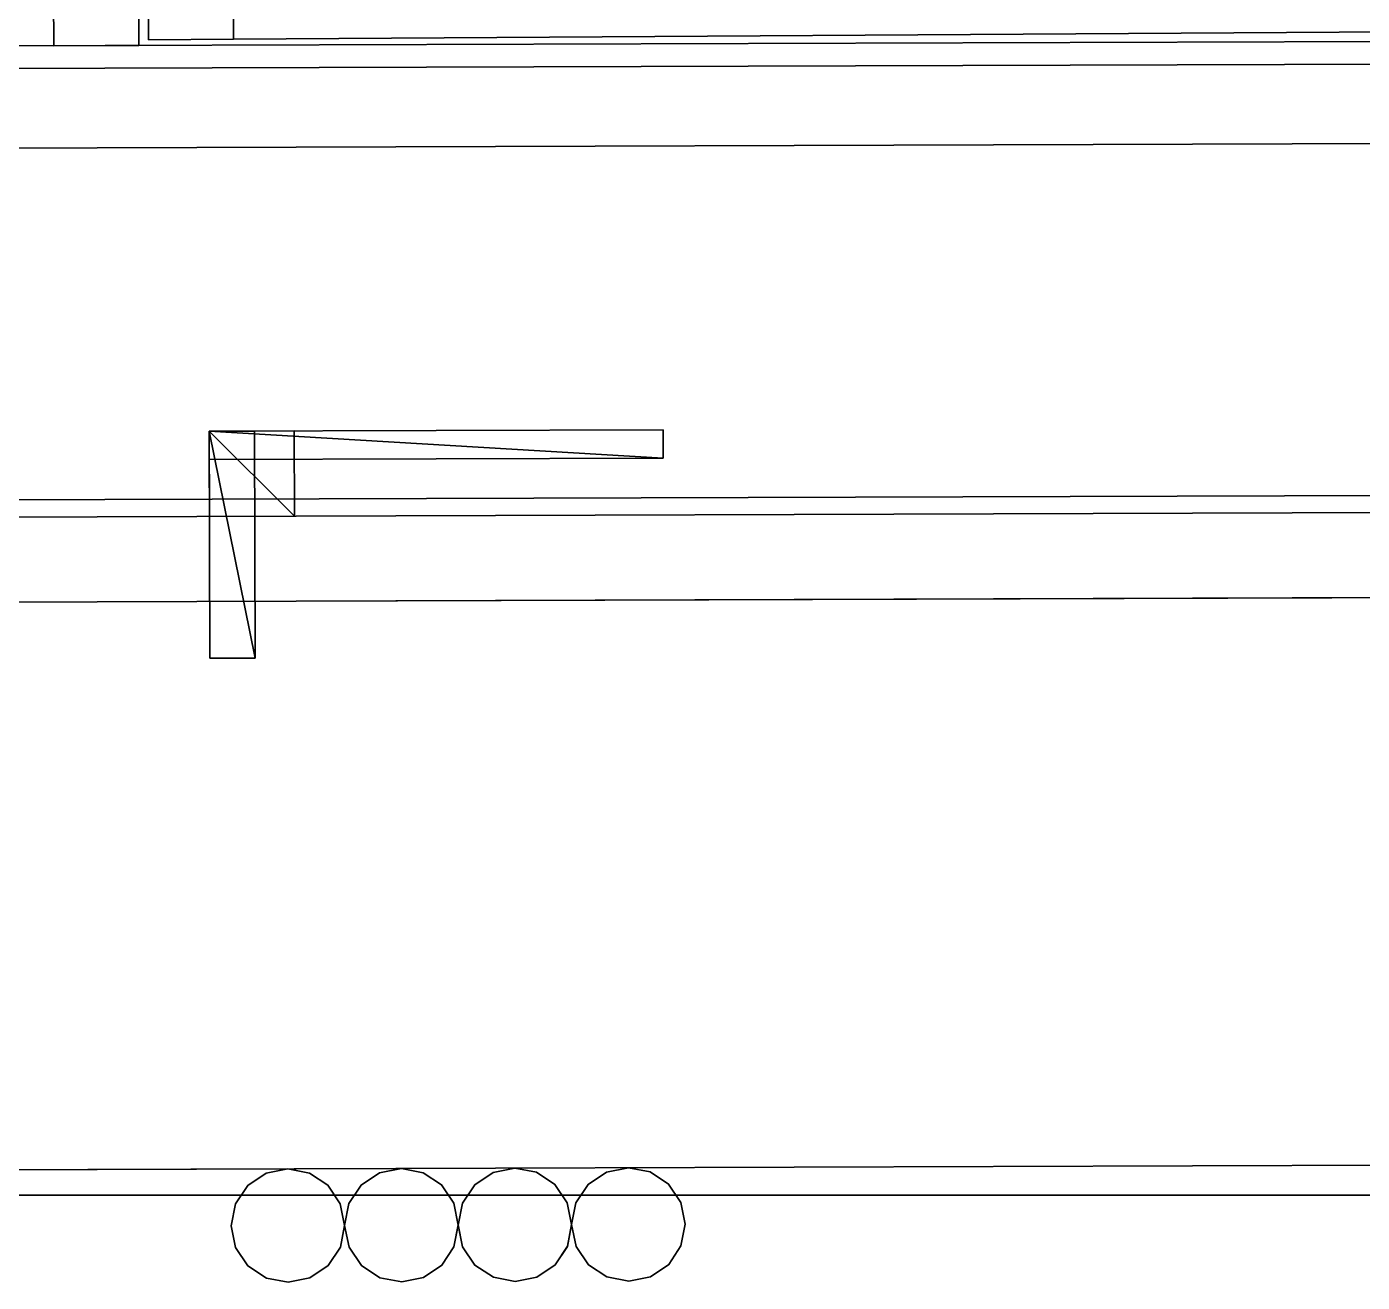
# Model space of a CAD drawing. Extents: x -100 to 2892, y -123 to 2616.
# Drawn here: x 1288.6 to 1524, y -115.7 to 105.5 of the extents above; entities that cross this region are included whole.
import ezdxf

# ---------------------------------------------------------------- set-up
doc = ezdxf.new("R2010")
doc.units = 0
for name, color, linetype in [('LAYER0', 7, 'CONTINUOUS'), ('LAYER11', 45, 'CONTINUOUS'), ('LAYER12', 7, 'CONTINUOUS'), ('LAYER13', 7, 'CONTINUOUS'), ('LAYER14', 7, 'CONTINUOUS'), ('LAYER15', 7, 'CONTINUOUS'), ('LAYER17', 45, 'CONTINUOUS'), ('LAYER2', 7, 'CONTINUOUS'), ('LAYER28', 2, 'CONTINUOUS'), ('LAYER29', 7, 'CONTINUOUS'), ('LAYER30', 253, 'CONTINUOUS'), ('LAYER31', 253, 'CONTINUOUS'), ('LAYER32', 253, 'CONTINUOUS'), ('LAYER33', 253, 'CONTINUOUS'), ('LAYER34', 253, 'CONTINUOUS'), ('LAYER35', 253, 'CONTINUOUS'), ('LAYER44', 45, 'CONTINUOUS'), ('LAYER45', 7, 'CONTINUOUS'), ('LAYER56', 7, 'CONTINUOUS'), ('LAYER71', 45, 'CONTINUOUS'), ('LAYER72', 7, 'CONTINUOUS'), ('LAYER74', 45, 'CONTINUOUS'), ('LAYER82', 45, 'CONTINUOUS'), ('LAYER87', 7, 'CONTINUOUS')]:
    doc.layers.add(name, color=color, linetype=linetype)

msp = doc.modelspace()

# ---------------------------------------------------------------- linework, layer by layer
at = {"layer": 'LAYER0', "invisible_edges": 1}
for points in [[(2892.49, 2616, -5), (-100, -100.32, -5), (-100, 2616, -5), (2892.49, 2616, -5)], [(-100, -100.32, -5), (2892.49, 2616, -5), (2892.49, -100.32, -5), (-100, -100.32, -5)], [(2892.49, -100.32), (-100, 2616), (-100, -100.32), (2892.49, -100.32)], [(-100, 2616), (2892.49, -100.32), (2892.49, 2616), (-100, 2616)], [(2892.49, -100.32), (-100, -100.32, -5), (2892.49, -100.32, -5), (2892.49, -100.32)], [(-100, -100.32, -5), (2892.49, -100.32), (-100, -100.32), (-100, -100.32, -5)]]:
    msp.add_3dface(points, dxfattribs=at)
at = {"layer": 'LAYER11', "invisible_edges": 1}
for points in [[(2780.018, 308.9634, 2000), (829.9952, 2.67546, 2000), (829.0281, 302.6739, 2000), (2780.018, 308.9634, 2000)], [(829.0281, 302.6739, 2025), (2780.985, 8.965, 2025), (2780.018, 308.9634, 2025), (829.0281, 302.6739, 2025)], [(829.9952, 2.67546, 2000), (2780.018, 308.9634, 2000), (2780.985, 8.965, 2000), (829.9952, 2.67546, 2000)], [(2780.985, 8.965, 2025), (829.0281, 302.6739, 2025), (829.9952, 2.67546, 2025), (2780.985, 8.965, 2025)], [(2780.985, 8.965, 2025), (829.9952, 2.67546, 2000), (2780.985, 8.965, 2000), (2780.985, 8.965, 2025)], [(829.9952, 2.67546, 2000), (2780.985, 8.965, 2025), (829.9952, 2.67546, 2025), (829.9952, 2.67546, 2000)]]:
    msp.add_3dface(points, dxfattribs=at)
at = {"layer": 'LAYER12'}
for points, invisible_edges in [([(1347.571, -98.57658, 2012), (1350.874, -114.886, 2012), (1350.814, -96.40612, 2012), (1347.571, -98.57658, 2012)], 3), ([(1347.571, -98.57658, 2200), (1350.874, -114.886, 2200), (1350.814, -96.40612, 2200), (1347.571, -98.57658, 2200)], 3), ([(1350.814, -96.40612, 2012), (1354.716, -115.6336, 2012), (1354.652, -95.63374, 2012), (1350.814, -96.40612, 2012)], 3), ([(1350.814, -96.40612, 2200), (1354.716, -115.6336, 2200), (1354.652, -95.63374, 2200), (1350.814, -96.40612, 2200)], 3), ([(1350.814, -96.40612, 2012), (1350.874, -114.886, 2012), (1354.716, -115.6336, 2012), (1350.814, -96.40612, 2012)], 5), ([(1350.814, -96.40612, 2200), (1350.874, -114.886, 2200), (1354.716, -115.6336, 2200), (1350.814, -96.40612, 2200)], 5), ([(1354.652, -95.63374, 2012), (1354.716, -115.6336, 2012), (1358.534, -114.8613, 2012), (1354.652, -95.63374, 2012)], 5), ([(1354.652, -95.63374, 2012), (1358.534, -114.8613, 2012), (1358.474, -96.39143, 2012), (1354.652, -95.63374, 2012)], 3), ([(1354.652, -95.63374, 2200), (1354.716, -115.6336, 2200), (1358.534, -114.8613, 2200), (1354.652, -95.63374, 2200)], 5), ([(1354.652, -95.63374, 2200), (1358.534, -114.8613, 2200), (1358.474, -96.39143, 2200), (1354.652, -95.63374, 2200)], 3), ([(1358.474, -96.39143, 2012), (1358.534, -114.8613, 2012), (1361.757, -112.6809, 2012), (1358.474, -96.39143, 2012)], 5), ([(1358.474, -96.39143, 2012), (1361.757, -112.6809, 2012), (1361.711, -98.551, 2012), (1358.474, -96.39143, 2012)], 3), ([(1358.474, -96.39143, 2200), (1358.534, -114.8613, 2200), (1361.757, -112.6809, 2200), (1358.474, -96.39143, 2200)], 5), ([(1358.474, -96.39143, 2200), (1361.757, -112.6809, 2200), (1361.711, -98.551, 2200), (1358.474, -96.39143, 2200)], 3), ([(1345.412, -101.8336, 2012), (1347.617, -112.7365, 2012), (1347.571, -98.57658, 2012), (1345.412, -101.8336, 2012)], 3), ([(1345.412, -101.8336, 2200), (1347.617, -112.7365, 2200), (1347.571, -98.57658, 2200), (1345.412, -101.8336, 2200)], 3), ([(1347.571, -98.57658, 2012), (1347.617, -112.7365, 2012), (1350.874, -114.886, 2012), (1347.571, -98.57658, 2012)], 5), ([(1347.571, -98.57658, 2200), (1347.617, -112.7365, 2200), (1350.874, -114.886, 2200), (1347.571, -98.57658, 2200)], 5), ([(1361.711, -98.551, 2012), (1361.757, -112.6809, 2012), (1363.906, -109.424, 2012), (1361.711, -98.551, 2012)], 5), ([(1361.711, -98.551, 2012), (1363.906, -109.424, 2012), (1363.892, -101.784, 2012), (1361.711, -98.551, 2012)], 3), ([(1361.711, -98.551, 2200), (1361.757, -112.6809, 2200), (1363.906, -109.424, 2200), (1361.711, -98.551, 2200)], 5), ([(1361.711, -98.551, 2200), (1363.906, -109.424, 2200), (1363.892, -101.784, 2200), (1361.711, -98.551, 2200)], 3), ([(1345.437, -109.4935, 2012), (1345.412, -101.8336, 2012), (1344.654, -105.666, 2012), (1345.437, -109.4935, 2012)], 1), ([(1345.437, -109.4935, 2200), (1345.412, -101.8336, 2200), (1344.654, -105.666, 2200), (1345.437, -109.4935, 2200)], 1), ([(1345.412, -101.8336, 2012), (1345.437, -109.4935, 2012), (1347.617, -112.7365, 2012), (1345.412, -101.8336, 2012)], 5), ([(1345.412, -101.8336, 2200), (1345.437, -109.4935, 2200), (1347.617, -112.7365, 2200), (1345.412, -101.8336, 2200)], 5), ([(1363.892, -101.784, 2012), (1363.906, -109.424, 2012), (1364.654, -105.6016, 2012), (1363.892, -101.784, 2012)], 1), ([(1363.892, -101.784, 2200), (1363.906, -109.424, 2200), (1364.654, -105.6016, 2200), (1363.892, -101.784, 2200)], 1)]:
    msp.add_3dface(points, dxfattribs=dict(at, invisible_edges=invisible_edges))
at = {"layer": 'LAYER13'}
for points, invisible_edges in [([(1367.571, -98.51212, 2012), (1370.874, -114.8216, 2012), (1370.814, -96.34165, 2012), (1367.571, -98.51212, 2012)], 3), ([(1367.571, -98.51212, 2200), (1370.874, -114.8216, 2200), (1370.814, -96.34165, 2200), (1367.571, -98.51212, 2200)], 3), ([(1370.814, -96.34165, 2012), (1374.716, -115.5692, 2012), (1374.652, -95.56927, 2012), (1370.814, -96.34165, 2012)], 3), ([(1370.814, -96.34165, 2200), (1374.716, -115.5692, 2200), (1374.652, -95.56927, 2200), (1370.814, -96.34165, 2200)], 3), ([(1370.814, -96.34165, 2012), (1370.874, -114.8216, 2012), (1374.716, -115.5692, 2012), (1370.814, -96.34165, 2012)], 5), ([(1370.814, -96.34165, 2200), (1370.874, -114.8216, 2200), (1374.716, -115.5692, 2200), (1370.814, -96.34165, 2200)], 5), ([(1374.652, -95.56927, 2012), (1374.716, -115.5692, 2012), (1378.534, -114.7969, 2012), (1374.652, -95.56927, 2012)], 5), ([(1374.652, -95.56927, 2012), (1378.534, -114.7969, 2012), (1378.474, -96.32696, 2012), (1374.652, -95.56927, 2012)], 3), ([(1374.652, -95.56927, 2200), (1374.716, -115.5692, 2200), (1378.534, -114.7969, 2200), (1374.652, -95.56927, 2200)], 5), ([(1374.652, -95.56927, 2200), (1378.534, -114.7969, 2200), (1378.474, -96.32696, 2200), (1374.652, -95.56927, 2200)], 3), ([(1378.474, -96.32696, 2012), (1378.534, -114.7969, 2012), (1381.757, -112.6165, 2012), (1378.474, -96.32696, 2012)], 5), ([(1378.474, -96.32696, 2012), (1381.757, -112.6165, 2012), (1381.711, -98.48653, 2012), (1378.474, -96.32696, 2012)], 3), ([(1378.474, -96.32696, 2200), (1378.534, -114.7969, 2200), (1381.757, -112.6165, 2200), (1378.474, -96.32696, 2200)], 5), ([(1378.474, -96.32696, 2200), (1381.757, -112.6165, 2200), (1381.711, -98.48653, 2200), (1378.474, -96.32696, 2200)], 3), ([(1365.412, -101.7691, 2012), (1367.617, -112.672, 2012), (1367.571, -98.51212, 2012), (1365.412, -101.7691, 2012)], 3), ([(1365.412, -101.7691, 2200), (1367.617, -112.672, 2200), (1367.571, -98.51212, 2200), (1365.412, -101.7691, 2200)], 3), ([(1367.571, -98.51212, 2012), (1367.617, -112.672, 2012), (1370.874, -114.8216, 2012), (1367.571, -98.51212, 2012)], 5), ([(1367.571, -98.51212, 2200), (1367.617, -112.672, 2200), (1370.874, -114.8216, 2200), (1367.571, -98.51212, 2200)], 5), ([(1381.711, -98.48653, 2012), (1381.757, -112.6165, 2012), (1383.906, -109.3595, 2012), (1381.711, -98.48653, 2012)], 5), ([(1381.711, -98.48653, 2012), (1383.906, -109.3595, 2012), (1383.892, -101.7195, 2012), (1381.711, -98.48653, 2012)], 3), ([(1381.711, -98.48653, 2200), (1381.757, -112.6165, 2200), (1383.906, -109.3595, 2200), (1381.711, -98.48653, 2200)], 5), ([(1381.711, -98.48653, 2200), (1383.906, -109.3595, 2200), (1383.892, -101.7195, 2200), (1381.711, -98.48653, 2200)], 3), ([(1365.437, -109.4291, 2012), (1365.412, -101.7691, 2012), (1364.654, -105.6016, 2012), (1365.437, -109.4291, 2012)], 1), ([(1365.437, -109.4291, 2200), (1365.412, -101.7691, 2200), (1364.654, -105.6016, 2200), (1365.437, -109.4291, 2200)], 1), ([(1365.412, -101.7691, 2012), (1365.437, -109.4291, 2012), (1367.617, -112.672, 2012), (1365.412, -101.7691, 2012)], 5), ([(1365.412, -101.7691, 2200), (1365.437, -109.4291, 2200), (1367.617, -112.672, 2200), (1365.412, -101.7691, 2200)], 5), ([(1383.892, -101.7195, 2012), (1383.906, -109.3595, 2012), (1384.654, -105.5371, 2012), (1383.892, -101.7195, 2012)], 1), ([(1383.892, -101.7195, 2200), (1383.906, -109.3595, 2200), (1384.654, -105.5371, 2200), (1383.892, -101.7195, 2200)], 1)]:
    msp.add_3dface(points, dxfattribs=dict(at, invisible_edges=invisible_edges))
at = {"layer": 'LAYER14'}
for points, invisible_edges in [([(1387.571, -98.44764, 2012), (1390.874, -114.7571, 2012), (1390.814, -96.27718, 2012), (1387.571, -98.44764, 2012)], 3), ([(1387.571, -98.44764, 2200), (1390.874, -114.7571, 2200), (1390.814, -96.27718, 2200), (1387.571, -98.44764, 2200)], 3), ([(1390.814, -96.27718, 2012), (1394.716, -115.5047, 2012), (1394.652, -95.5048, 2012), (1390.814, -96.27718, 2012)], 3), ([(1390.814, -96.27718, 2200), (1394.716, -115.5047, 2200), (1394.652, -95.5048, 2200), (1390.814, -96.27718, 2200)], 3), ([(1390.814, -96.27718, 2012), (1390.874, -114.7571, 2012), (1394.716, -115.5047, 2012), (1390.814, -96.27718, 2012)], 5), ([(1390.814, -96.27718, 2200), (1390.874, -114.7571, 2200), (1394.716, -115.5047, 2200), (1390.814, -96.27718, 2200)], 5), ([(1394.652, -95.5048, 2012), (1394.716, -115.5047, 2012), (1398.534, -114.7324, 2012), (1394.652, -95.5048, 2012)], 5), ([(1394.652, -95.5048, 2012), (1398.534, -114.7324, 2012), (1398.474, -96.26248, 2012), (1394.652, -95.5048, 2012)], 3), ([(1394.652, -95.5048, 2200), (1394.716, -115.5047, 2200), (1398.534, -114.7324, 2200), (1394.652, -95.5048, 2200)], 5), ([(1394.652, -95.5048, 2200), (1398.534, -114.7324, 2200), (1398.474, -96.26248, 2200), (1394.652, -95.5048, 2200)], 3), ([(1398.474, -96.26248, 2012), (1398.534, -114.7324, 2012), (1401.757, -112.552, 2012), (1398.474, -96.26248, 2012)], 5), ([(1398.474, -96.26248, 2012), (1401.757, -112.552, 2012), (1401.711, -98.42206, 2012), (1398.474, -96.26248, 2012)], 3), ([(1398.474, -96.26248, 2200), (1398.534, -114.7324, 2200), (1401.757, -112.552, 2200), (1398.474, -96.26248, 2200)], 5), ([(1398.474, -96.26248, 2200), (1401.757, -112.552, 2200), (1401.711, -98.42206, 2200), (1398.474, -96.26248, 2200)], 3), ([(1385.412, -101.7046, 2012), (1387.617, -112.6076, 2012), (1387.571, -98.44764, 2012), (1385.412, -101.7046, 2012)], 3), ([(1385.412, -101.7046, 2200), (1387.617, -112.6076, 2200), (1387.571, -98.44764, 2200), (1385.412, -101.7046, 2200)], 3), ([(1387.571, -98.44764, 2012), (1387.617, -112.6076, 2012), (1390.874, -114.7571, 2012), (1387.571, -98.44764, 2012)], 5), ([(1387.571, -98.44764, 2200), (1387.617, -112.6076, 2200), (1390.874, -114.7571, 2200), (1387.571, -98.44764, 2200)], 5), ([(1401.711, -98.42206, 2012), (1401.757, -112.552, 2012), (1403.906, -109.295, 2012), (1401.711, -98.42206, 2012)], 5), ([(1401.711, -98.42206, 2012), (1403.906, -109.295, 2012), (1403.892, -101.655, 2012), (1401.711, -98.42206, 2012)], 3), ([(1401.711, -98.42206, 2200), (1401.757, -112.552, 2200), (1403.906, -109.295, 2200), (1401.711, -98.42206, 2200)], 5), ([(1401.711, -98.42206, 2200), (1403.906, -109.295, 2200), (1403.892, -101.655, 2200), (1401.711, -98.42206, 2200)], 3), ([(1385.437, -109.3646, 2012), (1385.412, -101.7046, 2012), (1384.654, -105.5371, 2012), (1385.437, -109.3646, 2012)], 1), ([(1385.437, -109.3646, 2200), (1385.412, -101.7046, 2200), (1384.654, -105.5371, 2200), (1385.437, -109.3646, 2200)], 1), ([(1385.412, -101.7046, 2012), (1385.437, -109.3646, 2012), (1387.617, -112.6076, 2012), (1385.412, -101.7046, 2012)], 5), ([(1385.412, -101.7046, 2200), (1385.437, -109.3646, 2200), (1387.617, -112.6076, 2200), (1385.412, -101.7046, 2200)], 5), ([(1403.892, -101.655, 2012), (1403.906, -109.295, 2012), (1404.654, -105.4726, 2012), (1403.892, -101.655, 2012)], 1), ([(1403.892, -101.655, 2200), (1403.906, -109.295, 2200), (1404.654, -105.4726, 2200), (1403.892, -101.655, 2200)], 1)]:
    msp.add_3dface(points, dxfattribs=dict(at, invisible_edges=invisible_edges))
at = {"layer": 'LAYER15'}
for points, invisible_edges in [([(1327.571, -98.64106, 2012), (1330.874, -114.9505, 2012), (1330.814, -96.4706, 2012), (1327.571, -98.64106, 2012)], 3), ([(1327.571, -98.64106, 2200), (1330.874, -114.9505, 2200), (1330.814, -96.4706, 2200), (1327.571, -98.64106, 2200)], 3), ([(1330.814, -96.4706, 2012), (1334.716, -115.6981, 2012), (1334.652, -95.69822, 2012), (1330.814, -96.4706, 2012)], 3), ([(1330.814, -96.4706, 2200), (1334.716, -115.6981, 2200), (1334.652, -95.69822, 2200), (1330.814, -96.4706, 2200)], 3), ([(1330.814, -96.4706, 2012), (1330.874, -114.9505, 2012), (1334.716, -115.6981, 2012), (1330.814, -96.4706, 2012)], 5), ([(1330.814, -96.4706, 2200), (1330.874, -114.9505, 2200), (1334.716, -115.6981, 2200), (1330.814, -96.4706, 2200)], 5), ([(1334.652, -95.69822, 2012), (1334.716, -115.6981, 2012), (1338.534, -114.9258, 2012), (1334.652, -95.69822, 2012)], 5), ([(1334.652, -95.69822, 2012), (1338.534, -114.9258, 2012), (1338.474, -96.4559, 2012), (1334.652, -95.69822, 2012)], 3), ([(1334.652, -95.69822, 2200), (1334.716, -115.6981, 2200), (1338.534, -114.9258, 2200), (1334.652, -95.69822, 2200)], 5), ([(1334.652, -95.69822, 2200), (1338.534, -114.9258, 2200), (1338.474, -96.4559, 2200), (1334.652, -95.69822, 2200)], 3), ([(1338.474, -96.4559, 2012), (1338.534, -114.9258, 2012), (1341.757, -112.7454, 2012), (1338.474, -96.4559, 2012)], 5), ([(1338.474, -96.4559, 2012), (1341.757, -112.7454, 2012), (1341.711, -98.61548, 2012), (1338.474, -96.4559, 2012)], 3), ([(1338.474, -96.4559, 2200), (1338.534, -114.9258, 2200), (1341.757, -112.7454, 2200), (1338.474, -96.4559, 2200)], 5), ([(1338.474, -96.4559, 2200), (1341.757, -112.7454, 2200), (1341.711, -98.61548, 2200), (1338.474, -96.4559, 2200)], 3), ([(1325.412, -101.898, 2012), (1327.617, -112.801, 2012), (1327.571, -98.64106, 2012), (1325.412, -101.898, 2012)], 3), ([(1325.412, -101.898, 2200), (1327.617, -112.801, 2200), (1327.571, -98.64106, 2200), (1325.412, -101.898, 2200)], 3), ([(1327.571, -98.64106, 2012), (1327.617, -112.801, 2012), (1330.874, -114.9505, 2012), (1327.571, -98.64106, 2012)], 5), ([(1327.571, -98.64106, 2200), (1327.617, -112.801, 2200), (1330.874, -114.9505, 2200), (1327.571, -98.64106, 2200)], 5), ([(1341.711, -98.61548, 2012), (1341.757, -112.7454, 2012), (1343.906, -109.4885, 2012), (1341.711, -98.61548, 2012)], 5), ([(1341.711, -98.61548, 2012), (1343.906, -109.4885, 2012), (1343.892, -101.8485, 2012), (1341.711, -98.61548, 2012)], 3), ([(1341.711, -98.61548, 2200), (1341.757, -112.7454, 2200), (1343.906, -109.4885, 2200), (1341.711, -98.61548, 2200)], 5), ([(1341.711, -98.61548, 2200), (1343.906, -109.4885, 2200), (1343.892, -101.8485, 2200), (1341.711, -98.61548, 2200)], 3), ([(1325.437, -109.558, 2012), (1325.412, -101.898, 2012), (1324.654, -105.7305, 2012), (1325.437, -109.558, 2012)], 1), ([(1325.437, -109.558, 2200), (1325.412, -101.898, 2200), (1324.654, -105.7305, 2200), (1325.437, -109.558, 2200)], 1), ([(1325.412, -101.898, 2012), (1325.437, -109.558, 2012), (1327.617, -112.801, 2012), (1325.412, -101.898, 2012)], 5), ([(1325.412, -101.898, 2200), (1325.437, -109.558, 2200), (1327.617, -112.801, 2200), (1325.412, -101.898, 2200)], 5), ([(1343.892, -101.8485, 2012), (1343.906, -109.4885, 2012), (1344.654, -105.666, 2012), (1343.892, -101.8485, 2012)], 1), ([(1343.892, -101.8485, 2200), (1343.906, -109.4885, 2200), (1344.654, -105.666, 2200), (1343.892, -101.8485, 2200)], 1)]:
    msp.add_3dface(points, dxfattribs=dict(at, invisible_edges=invisible_edges))
at = {"layer": 'LAYER17', "invisible_edges": 1}
for points in [[(1779.581, 405.7388, 779.9999), (858.8757, 2.76854, 779.9999), (857.5862, 402.7665, 779.9999), (1779.581, 405.7388, 779.9999)], [(857.5862, 402.7665, 797.9999), (1780.871, 5.74084, 797.9999), (1779.581, 405.7388, 797.9999), (857.5862, 402.7665, 797.9999)], [(858.8757, 2.76854, 779.9999), (1779.581, 405.7388, 779.9999), (1780.871, 5.74084, 779.9999), (858.8757, 2.76854, 779.9999)], [(1780.871, 5.74084, 797.9999), (857.5862, 402.7665, 797.9999), (858.8757, 2.76854, 797.9999), (1780.871, 5.74084, 797.9999)], [(1780.871, 5.74084, 797.9999), (858.8757, 2.76854, 779.9999), (1780.871, 5.74084, 779.9999), (1780.871, 5.74084, 797.9999)], [(858.8757, 2.76854, 779.9999), (1780.871, 5.74084, 797.9999), (858.8757, 2.76854, 797.9999), (858.8757, 2.76854, 779.9999)]]:
    msp.add_3dface(points, dxfattribs=at)
at = {"layer": 'LAYER2'}
for points, invisible_edges in [([(2780.99, 8.97, 2593), (830, 2.68, 2151), (0, 0, 2593), (2780.99, 8.97, 2593)], 3), ([(2780.99, 8.97), (830.32, -97.32), (829.99, 2.67711), (2780.99, 8.97)], 1), ([(2780.99, 8.97), (830, 2.68, 2151), (2780.99, 8.97, 2593), (2780.99, 8.97)], 3), ([(830, 2.68, 2151), (2780.99, 8.97), (830, 2.68), (830, 2.68, 2151)], 1), ([(2880.5, -90.71), (830.32, -97.32), (2780.99, 8.97), (2880.5, -90.71)], 3), ([(-100, -100.32, 2593), (0.32, -100, 2151), (2880.5, -90.71, 2593), (-100, -100.32, 2593)], 3), ([(830.32, -97.32, 2151), (2880.5, -90.71, 2593), (0.32, -100, 2151), (830.32, -97.32, 2151)], 3), ([(830.32, -97.32), (2880.5, -90.71, 2593), (830.32, -97.32, 2151), (830.32, -97.32)], 3), ([(2880.5, -90.71, 2593), (830.32, -97.32), (2880.5, -90.71), (2880.5, -90.71, 2593)], 1)]:
    msp.add_3dface(points, dxfattribs=dict(at, invisible_edges=invisible_edges))
at = {"layer": 'LAYER28'}
for points in [[(1320.777, 34.25791, 750.4998), (1400.793, 29.51584, 750.4998), (1400.777, 34.51581, 750.4998), (1320.777, 34.25791, 750.4998)], [(1400.777, 34.51581, 727.4998), (1320.777, 34.25791, 750.4998), (1400.777, 34.51581, 750.4998), (1400.777, 34.51581, 727.4998)], [(1320.777, 34.25791, 727.4998), (1320.777, 34.25791, 750.4998), (1400.777, 34.51581, 727.4998), (1320.777, 34.25791, 727.4998)], [(1400.793, 29.51584, 727.4998), (1320.777, 34.25791, 727.4998), (1400.777, 34.51581, 727.4998), (1400.793, 29.51584, 727.4998)], [(1320.793, 29.25794, 750.4998), (1400.793, 29.51584, 750.4998), (1320.777, 34.25791, 750.4998), (1320.793, 29.25794, 750.4998)], [(1320.777, 34.25791, 727.4998), (1320.793, 29.25794, 750.4998), (1320.777, 34.25791, 750.4998), (1320.777, 34.25791, 727.4998)], [(1320.793, 29.25794, 727.4998), (1320.793, 29.25794, 750.4998), (1320.777, 34.25791, 727.4998), (1320.793, 29.25794, 727.4998)], [(1320.793, 29.25794, 727.4998), (1320.777, 34.25791, 727.4998), (1400.793, 29.51584, 727.4998), (1320.793, 29.25794, 727.4998)], [(1400.777, 34.51581, 750.4998), (1400.793, 29.51584, 727.4998), (1400.777, 34.51581, 727.4998), (1400.777, 34.51581, 750.4998)], [(1400.793, 29.51584, 750.4998), (1400.793, 29.51584, 727.4998), (1400.777, 34.51581, 750.4998), (1400.793, 29.51584, 750.4998)], [(1400.793, 29.51584, 750.4998), (1320.793, 29.25794, 727.4998), (1400.793, 29.51584, 727.4998), (1400.793, 29.51584, 750.4998)], [(1320.793, 29.25794, 750.4998), (1320.793, 29.25794, 727.4998), (1400.793, 29.51584, 750.4998), (1320.793, 29.25794, 750.4998)]]:
    msp.add_3dface(points, dxfattribs=at)
at = {"layer": 'LAYER29', "invisible_edges": 1}
for points in [[(1320.777, 34.25791, 750.4998), (1400.777, 34.51581, 727.4998), (1320.777, 34.25791, 727.4998), (1320.777, 34.25791, 750.4998)], [(1400.777, 34.51581, 727.4998), (1320.777, 34.25791, 750.4998), (1400.777, 34.51581, 750.4998), (1400.777, 34.51581, 727.4998)], [(1320.777, 34.25791, 750.4998), (1400.793, 29.51584, 750.4998), (1400.777, 34.51581, 750.4998), (1320.777, 34.25791, 750.4998)], [(1400.777, 34.51581, 727.4998), (1320.793, 29.25794, 727.4998), (1320.777, 34.25791, 727.4998), (1400.777, 34.51581, 727.4998)], [(1400.793, 29.51584, 750.4998), (1320.777, 34.25791, 750.4998), (1320.793, 29.25794, 750.4998), (1400.793, 29.51584, 750.4998)], [(1320.793, 29.25794, 727.4998), (1320.777, 34.25791, 750.4998), (1320.777, 34.25791, 727.4998), (1320.793, 29.25794, 727.4998)], [(1320.777, 34.25791, 750.4998), (1320.793, 29.25794, 727.4998), (1320.793, 29.25794, 750.4998), (1320.777, 34.25791, 750.4998)], [(1320.793, 29.25794, 727.4998), (1400.777, 34.51581, 727.4998), (1400.793, 29.51584, 727.4998), (1320.793, 29.25794, 727.4998)], [(1400.793, 29.51584, 750.4998), (1400.777, 34.51581, 727.4998), (1400.777, 34.51581, 750.4998), (1400.793, 29.51584, 750.4998)], [(1400.777, 34.51581, 727.4998), (1400.793, 29.51584, 750.4998), (1400.793, 29.51584, 727.4998), (1400.777, 34.51581, 727.4998)], [(1400.793, 29.51584, 750.4998), (1320.793, 29.25794, 727.4998), (1400.793, 29.51584, 727.4998), (1400.793, 29.51584, 750.4998)], [(1320.793, 29.25794, 727.4998), (1400.793, 29.51584, 750.4998), (1320.793, 29.25794, 750.4998), (1320.793, 29.25794, 727.4998)]]:
    msp.add_3dface(points, dxfattribs=at)
at = {"layer": 'LAYER30'}
for points in [[(1320.777, 34.25791, 750.4998), (1335.825, 19.30635, 750.4998), (1335.777, 34.30627, 750.4998), (1320.777, 34.25791, 750.4998)], [(1335.777, 34.30627, 735.4998), (1320.777, 34.25791, 750.4998), (1335.777, 34.30627, 750.4998), (1335.777, 34.30627, 735.4998)], [(1320.777, 34.25791, 735.4998), (1320.777, 34.25791, 750.4998), (1335.777, 34.30627, 735.4998), (1320.777, 34.25791, 735.4998)], [(1335.825, 19.30635, 735.4998), (1320.777, 34.25791, 735.4998), (1335.777, 34.30627, 735.4998), (1335.825, 19.30635, 735.4998)], [(1320.825, 19.25799, 750.4998), (1335.825, 19.30635, 750.4998), (1320.777, 34.25791, 750.4998), (1320.825, 19.25799, 750.4998)], [(1320.777, 34.25791, 735.4998), (1320.825, 19.25799, 750.4998), (1320.777, 34.25791, 750.4998), (1320.777, 34.25791, 735.4998)], [(1320.825, 19.25799, 735.4998), (1320.825, 19.25799, 750.4998), (1320.777, 34.25791, 735.4998), (1320.825, 19.25799, 735.4998)], [(1320.825, 19.25799, 735.4998), (1320.777, 34.25791, 735.4998), (1335.825, 19.30635, 735.4998), (1320.825, 19.25799, 735.4998)], [(1335.777, 34.30627, 750.4998), (1335.825, 19.30635, 735.4998), (1335.777, 34.30627, 735.4998), (1335.777, 34.30627, 750.4998)], [(1335.825, 19.30635, 750.4998), (1335.825, 19.30635, 735.4998), (1335.777, 34.30627, 750.4998), (1335.825, 19.30635, 750.4998)], [(1335.825, 19.30635, 750.4998), (1320.825, 19.25799, 735.4998), (1335.825, 19.30635, 735.4998), (1335.825, 19.30635, 750.4998)], [(1320.825, 19.25799, 750.4998), (1320.825, 19.25799, 735.4998), (1335.825, 19.30635, 750.4998), (1320.825, 19.25799, 750.4998)]]:
    msp.add_3dface(points, dxfattribs=at)
at = {"layer": 'LAYER31'}
for points in [[(1320.777, 34.25791, 750.4998), (1335.825, 19.30635, 750.4998), (1335.777, 34.30627, 750.4998), (1320.777, 34.25791, 750.4998)], [(1335.777, 34.30627, 735.4998), (1320.777, 34.25791, 750.4998), (1335.777, 34.30627, 750.4998), (1335.777, 34.30627, 735.4998)], [(1320.777, 34.25791, 735.4998), (1320.777, 34.25791, 750.4998), (1335.777, 34.30627, 735.4998), (1320.777, 34.25791, 735.4998)], [(1335.825, 19.30635, 735.4998), (1320.777, 34.25791, 735.4998), (1335.777, 34.30627, 735.4998), (1335.825, 19.30635, 735.4998)], [(1320.825, 19.25799, 750.4998), (1335.825, 19.30635, 750.4998), (1320.777, 34.25791, 750.4998), (1320.825, 19.25799, 750.4998)], [(1320.777, 34.25791, 735.4998), (1320.825, 19.25799, 750.4998), (1320.777, 34.25791, 750.4998), (1320.777, 34.25791, 735.4998)], [(1320.825, 19.25799, 735.4998), (1320.825, 19.25799, 750.4998), (1320.777, 34.25791, 735.4998), (1320.825, 19.25799, 735.4998)], [(1320.825, 19.25799, 735.4998), (1320.777, 34.25791, 735.4998), (1335.825, 19.30635, 735.4998), (1320.825, 19.25799, 735.4998)], [(1335.777, 34.30627, 750.4998), (1335.825, 19.30635, 735.4998), (1335.777, 34.30627, 735.4998), (1335.777, 34.30627, 750.4998)], [(1335.825, 19.30635, 750.4998), (1335.825, 19.30635, 735.4998), (1335.777, 34.30627, 750.4998), (1335.825, 19.30635, 750.4998)], [(1335.825, 19.30635, 750.4998), (1320.825, 19.25799, 735.4998), (1335.825, 19.30635, 735.4998), (1335.825, 19.30635, 750.4998)], [(1320.825, 19.25799, 750.4998), (1320.825, 19.25799, 735.4998), (1335.825, 19.30635, 750.4998), (1320.825, 19.25799, 750.4998)]]:
    msp.add_3dface(points, dxfattribs=at)
at = {"layer": 'LAYER32'}
for points in [[(1320.777, 34.25791, 750.4998), (1335.825, 19.30635, 750.4998), (1335.777, 34.30627, 750.4998), (1320.777, 34.25791, 750.4998)], [(1335.777, 34.30627, 735.4998), (1320.777, 34.25791, 750.4998), (1335.777, 34.30627, 750.4998), (1335.777, 34.30627, 735.4998)], [(1320.777, 34.25791, 735.4998), (1320.777, 34.25791, 750.4998), (1335.777, 34.30627, 735.4998), (1320.777, 34.25791, 735.4998)], [(1335.825, 19.30635, 735.4998), (1320.777, 34.25791, 735.4998), (1335.777, 34.30627, 735.4998), (1335.825, 19.30635, 735.4998)], [(1320.825, 19.25799, 750.4998), (1335.825, 19.30635, 750.4998), (1320.777, 34.25791, 750.4998), (1320.825, 19.25799, 750.4998)], [(1320.777, 34.25791, 735.4998), (1320.825, 19.25799, 750.4998), (1320.777, 34.25791, 750.4998), (1320.777, 34.25791, 735.4998)], [(1320.825, 19.25799, 735.4998), (1320.825, 19.25799, 750.4998), (1320.777, 34.25791, 735.4998), (1320.825, 19.25799, 735.4998)], [(1320.825, 19.25799, 735.4998), (1320.777, 34.25791, 735.4998), (1335.825, 19.30635, 735.4998), (1320.825, 19.25799, 735.4998)], [(1335.777, 34.30627, 750.4998), (1335.825, 19.30635, 735.4998), (1335.777, 34.30627, 735.4998), (1335.777, 34.30627, 750.4998)], [(1335.825, 19.30635, 750.4998), (1335.825, 19.30635, 735.4998), (1335.777, 34.30627, 750.4998), (1335.825, 19.30635, 750.4998)], [(1335.825, 19.30635, 750.4998), (1320.825, 19.25799, 735.4998), (1335.825, 19.30635, 735.4998), (1335.825, 19.30635, 750.4998)], [(1320.825, 19.25799, 750.4998), (1320.825, 19.25799, 735.4998), (1335.825, 19.30635, 750.4998), (1320.825, 19.25799, 750.4998)]]:
    msp.add_3dface(points, dxfattribs=at)
at = {"layer": 'LAYER33'}
for points in [[(1320.777, 34.25791, 750.4998), (1335.825, 19.30635, 750.4998), (1335.777, 34.30627, 750.4998), (1320.777, 34.25791, 750.4998)], [(1335.777, 34.30627, 735.4998), (1320.777, 34.25791, 750.4998), (1335.777, 34.30627, 750.4998), (1335.777, 34.30627, 735.4998)], [(1320.777, 34.25791, 735.4998), (1320.777, 34.25791, 750.4998), (1335.777, 34.30627, 735.4998), (1320.777, 34.25791, 735.4998)], [(1335.825, 19.30635, 735.4998), (1320.777, 34.25791, 735.4998), (1335.777, 34.30627, 735.4998), (1335.825, 19.30635, 735.4998)], [(1320.825, 19.25799, 750.4998), (1335.825, 19.30635, 750.4998), (1320.777, 34.25791, 750.4998), (1320.825, 19.25799, 750.4998)], [(1320.777, 34.25791, 735.4998), (1320.825, 19.25799, 750.4998), (1320.777, 34.25791, 750.4998), (1320.777, 34.25791, 735.4998)], [(1320.825, 19.25799, 735.4998), (1320.825, 19.25799, 750.4998), (1320.777, 34.25791, 735.4998), (1320.825, 19.25799, 735.4998)], [(1320.825, 19.25799, 735.4998), (1320.777, 34.25791, 735.4998), (1335.825, 19.30635, 735.4998), (1320.825, 19.25799, 735.4998)], [(1335.777, 34.30627, 750.4998), (1335.825, 19.30635, 735.4998), (1335.777, 34.30627, 735.4998), (1335.777, 34.30627, 750.4998)], [(1335.825, 19.30635, 750.4998), (1335.825, 19.30635, 735.4998), (1335.777, 34.30627, 750.4998), (1335.825, 19.30635, 750.4998)], [(1335.825, 19.30635, 750.4998), (1320.825, 19.25799, 735.4998), (1335.825, 19.30635, 735.4998), (1335.825, 19.30635, 750.4998)], [(1320.825, 19.25799, 750.4998), (1320.825, 19.25799, 735.4998), (1335.825, 19.30635, 750.4998), (1320.825, 19.25799, 750.4998)]]:
    msp.add_3dface(points, dxfattribs=at)
at = {"layer": 'LAYER34'}
for points in [[(1320.777, 34.25791, 750.4998), (1328.906, -5.71609, 750.4998), (1328.777, 34.2837, 750.4998), (1320.777, 34.25791, 750.4998)], [(1328.777, 34.2837, 742.4998), (1320.777, 34.25791, 750.4998), (1328.777, 34.2837, 750.4998), (1328.777, 34.2837, 742.4998)], [(1320.777, 34.25791, 742.4998), (1320.777, 34.25791, 750.4998), (1328.777, 34.2837, 742.4998), (1320.777, 34.25791, 742.4998)], [(1328.906, -5.71609, 742.4998), (1320.777, 34.25791, 742.4998), (1328.777, 34.2837, 742.4998), (1328.906, -5.71609, 742.4998)], [(1320.906, -5.74188, 750.4998), (1328.906, -5.71609, 750.4998), (1320.777, 34.25791, 750.4998), (1320.906, -5.74188, 750.4998)], [(1320.777, 34.25791, 742.4998), (1320.906, -5.74188, 750.4998), (1320.777, 34.25791, 750.4998), (1320.777, 34.25791, 742.4998)], [(1320.906, -5.74188, 742.4998), (1320.906, -5.74188, 750.4998), (1320.777, 34.25791, 742.4998), (1320.906, -5.74188, 742.4998)], [(1320.906, -5.74188, 742.4998), (1320.777, 34.25791, 742.4998), (1328.906, -5.71609, 742.4998), (1320.906, -5.74188, 742.4998)], [(1328.777, 34.2837, 750.4998), (1328.906, -5.71609, 742.4998), (1328.777, 34.2837, 742.4998), (1328.777, 34.2837, 750.4998)], [(1328.906, -5.71609, 750.4998), (1328.906, -5.71609, 742.4998), (1328.777, 34.2837, 750.4998), (1328.906, -5.71609, 750.4998)], [(1328.906, -5.71609, 750.4998), (1320.906, -5.74188, 742.4998), (1328.906, -5.71609, 742.4998), (1328.906, -5.71609, 750.4998)], [(1320.906, -5.74188, 750.4998), (1320.906, -5.74188, 742.4998), (1328.906, -5.71609, 750.4998), (1320.906, -5.74188, 750.4998)]]:
    msp.add_3dface(points, dxfattribs=at)
at = {"layer": 'LAYER35'}
for points in [[(1320.777, 34.25791, 750.4998), (1400.793, 29.51584, 750.4998), (1400.777, 34.51581, 750.4998), (1320.777, 34.25791, 750.4998)], [(1400.777, 34.51581, 734.4998), (1320.777, 34.25791, 750.4998), (1400.777, 34.51581, 750.4998), (1400.777, 34.51581, 734.4998)], [(1320.777, 34.25791, 734.4998), (1320.777, 34.25791, 750.4998), (1400.777, 34.51581, 734.4998), (1320.777, 34.25791, 734.4998)], [(1400.793, 29.51584, 734.4998), (1320.777, 34.25791, 734.4998), (1400.777, 34.51581, 734.4998), (1400.793, 29.51584, 734.4998)], [(1320.793, 29.25794, 750.4998), (1400.793, 29.51584, 750.4998), (1320.777, 34.25791, 750.4998), (1320.793, 29.25794, 750.4998)], [(1320.777, 34.25791, 734.4998), (1320.793, 29.25794, 750.4998), (1320.777, 34.25791, 750.4998), (1320.777, 34.25791, 734.4998)], [(1320.793, 29.25794, 734.4998), (1320.793, 29.25794, 750.4998), (1320.777, 34.25791, 734.4998), (1320.793, 29.25794, 734.4998)], [(1320.793, 29.25794, 734.4998), (1320.777, 34.25791, 734.4998), (1400.793, 29.51584, 734.4998), (1320.793, 29.25794, 734.4998)], [(1400.777, 34.51581, 750.4998), (1400.793, 29.51584, 734.4998), (1400.777, 34.51581, 734.4998), (1400.777, 34.51581, 750.4998)], [(1400.793, 29.51584, 750.4998), (1400.793, 29.51584, 734.4998), (1400.777, 34.51581, 750.4998), (1400.793, 29.51584, 750.4998)], [(1400.793, 29.51584, 750.4998), (1320.793, 29.25794, 734.4998), (1400.793, 29.51584, 734.4998), (1400.793, 29.51584, 750.4998)], [(1320.793, 29.25794, 750.4998), (1320.793, 29.25794, 734.4998), (1400.793, 29.51584, 750.4998), (1320.793, 29.25794, 750.4998)]]:
    msp.add_3dface(points, dxfattribs=at)
at = {"layer": 'LAYER44', "invisible_edges": 1}
for points in [[(1761.646, 385.681, 615.9998), (878.8755, 2.83317, 615.9998), (877.6505, 382.8312, 615.9998), (1761.646, 385.681, 615.9998)], [(877.6505, 382.8312, 633.9998), (1762.871, 5.68296, 633.9998), (1761.646, 385.681, 633.9998), (877.6505, 382.8312, 633.9998)], [(878.8755, 2.83317, 615.9998), (1761.646, 385.681, 615.9998), (1762.871, 5.68296, 615.9998), (878.8755, 2.83317, 615.9998)], [(1762.871, 5.68296, 633.9998), (877.6505, 382.8312, 633.9998), (878.8755, 2.83317, 633.9998), (1762.871, 5.68296, 633.9998)], [(1762.871, 5.68296, 633.9998), (878.8755, 2.83317, 615.9998), (1762.871, 5.68296, 615.9998), (1762.871, 5.68296, 633.9998)], [(878.8755, 2.83317, 615.9998), (1762.871, 5.68296, 633.9998), (878.8755, 2.83317, 633.9998), (878.8755, 2.83317, 615.9998)]]:
    msp.add_3dface(points, dxfattribs=at)
at = {"layer": 'LAYER45', "invisible_edges": 1}
for points in [[(1731.614, 85.58263, 640.9998), (909.5602, 100.9328, 640.9997), (1731.556, 103.5825, 640.9998), (1731.614, 85.58263, 640.9998)], [(909.6183, 82.93285, 749.9997), (1731.556, 103.5825, 749.9998), (909.5602, 100.9328, 749.9997), (909.6183, 82.93285, 749.9997)], [(909.5602, 100.9328, 640.9997), (1731.556, 103.5825, 749.9998), (1731.556, 103.5825, 640.9998), (909.5602, 100.9328, 640.9997)], [(1731.556, 103.5825, 749.9998), (909.5602, 100.9328, 640.9997), (909.5602, 100.9328, 749.9997), (1731.556, 103.5825, 749.9998)], [(1731.556, 103.5825, 749.9998), (909.6183, 82.93285, 749.9997), (1731.614, 85.58263, 749.9998), (1731.556, 103.5825, 749.9998)], [(909.5602, 100.9328, 640.9997), (1731.614, 85.58263, 640.9998), (909.6183, 82.93285, 640.9997), (909.5602, 100.9328, 640.9997)], [(909.6183, 82.93285, 749.9997), (1731.614, 85.58263, 640.9998), (1731.614, 85.58263, 749.9998), (909.6183, 82.93285, 749.9997)], [(1731.614, 85.58263, 640.9998), (909.6183, 82.93285, 749.9997), (909.6183, 82.93285, 640.9997), (1731.614, 85.58263, 640.9998)]]:
    msp.add_3dface(points, dxfattribs=at)
at = {"layer": 'LAYER56', "invisible_edges": 1}
for points in [[(1734.691, 371.5941, 654.4998), (905.5723, 96.91974, 654.4998), (904.6955, 368.9183, 654.4998), (1734.691, 371.5941, 654.4998)], [(904.6955, 368.9183, 660.4998), (1735.568, 99.59545, 660.4998), (1734.691, 371.5941, 660.4998), (904.6955, 368.9183, 660.4998)], [(905.5723, 96.91974, 654.4998), (1734.691, 371.5941, 654.4998), (1735.568, 99.59545, 654.4998), (905.5723, 96.91974, 654.4998)], [(1735.568, 99.59545, 660.4998), (904.6955, 368.9183, 660.4998), (905.5723, 96.91974, 660.4998), (1735.568, 99.59545, 660.4998)], [(1735.568, 99.59545, 660.4998), (905.5723, 96.91974, 654.4998), (1735.568, 99.59545, 654.4998), (1735.568, 99.59545, 660.4998)], [(905.5723, 96.91974, 654.4998), (1735.568, 99.59545, 660.4998), (905.5723, 96.91974, 660.4998), (905.5723, 96.91974, 654.4998)]]:
    msp.add_3dface(points, dxfattribs=at)
at = {"layer": 'LAYER71', "invisible_edges": 1}
for points in [[(1762.871, 5.68296, 659.9998), (878.8175, 20.83323, 659.9997), (1762.813, 23.68287, 659.9998), (1762.871, 5.68296, 659.9998)], [(878.8755, 2.83332, 779.9997), (1762.813, 23.68287, 779.9998), (878.8175, 20.83323, 779.9997), (878.8755, 2.83332, 779.9997)], [(878.8175, 20.83323, 659.9997), (1762.813, 23.68287, 779.9998), (1762.813, 23.68287, 659.9998), (878.8175, 20.83323, 659.9997)], [(1762.813, 23.68287, 779.9998), (878.8175, 20.83323, 659.9997), (878.8175, 20.83323, 779.9997), (1762.813, 23.68287, 779.9998)], [(1762.813, 23.68287, 779.9998), (878.8755, 2.83332, 779.9997), (1762.871, 5.68296, 779.9998), (1762.813, 23.68287, 779.9998)], [(878.8175, 20.83323, 659.9997), (1762.871, 5.68296, 659.9998), (878.8755, 2.83332, 659.9997), (878.8175, 20.83323, 659.9997)], [(878.8755, 2.83332, 779.9997), (1762.871, 5.68296, 659.9998), (1762.871, 5.68296, 779.9998), (878.8755, 2.83332, 779.9997)], [(1762.871, 5.68296, 659.9998), (878.8755, 2.83332, 779.9997), (878.8755, 2.83332, 659.9997), (1762.871, 5.68296, 659.9998)]]:
    msp.add_3dface(points, dxfattribs=at)
at = {"layer": 'LAYER72', "invisible_edges": 1}
for points in [[(1307.549, 366.217, 669.9998), (1293.4, 102.17, 669.9998), (1292.549, 366.1687, 669.9998), (1307.549, 366.217, 669.9998)], [(1292.549, 366.1686, 739.9998), (1308.4, 102.2184, 739.9998), (1307.549, 366.217, 739.9998), (1292.549, 366.1686, 739.9998)], [(1293.4, 102.17, 669.9998), (1292.549, 366.1686, 739.9998), (1292.549, 366.1687, 669.9998), (1293.4, 102.17, 669.9998)], [(1308.4, 102.2184, 739.9998), (1292.549, 366.1686, 739.9998), (1293.4, 102.17, 739.9998), (1308.4, 102.2184, 739.9998)], [(1292.549, 366.1686, 739.9998), (1293.4, 102.17, 669.9998), (1293.4, 102.17, 739.9998), (1292.549, 366.1686, 739.9998)], [(1293.4, 102.17, 669.9998), (1307.549, 366.217, 669.9998), (1308.4, 102.2184, 669.9998), (1293.4, 102.17, 669.9998)], [(1308.4, 102.2184, 739.9998), (1307.549, 366.217, 669.9998), (1307.549, 366.217, 739.9998), (1308.4, 102.2184, 739.9998)], [(1307.549, 366.217, 669.9998), (1308.4, 102.2184, 739.9998), (1308.4, 102.2184, 669.9998), (1307.549, 366.217, 669.9998)], [(1308.4, 102.2184, 739.9998), (1293.4, 102.17, 669.9998), (1308.4, 102.2184, 669.9998), (1308.4, 102.2184, 739.9998)], [(1293.4, 102.17, 669.9998), (1308.4, 102.2184, 739.9998), (1293.4, 102.17, 739.9998), (1293.4, 102.17, 669.9998)]]:
    msp.add_3dface(points, dxfattribs=at)
at = {"layer": 'LAYER74', "invisible_edges": 1}
for points in [[(1323.397, 365.3188, 669.9998), (1310.087, 103.2276, 669.9998), (1308.398, 365.2221, 669.9998), (1323.397, 365.3188, 669.9998)], [(1308.398, 365.2221, 739.9998), (1325.087, 103.3243, 739.9998), (1323.397, 365.3188, 739.9998), (1308.398, 365.2221, 739.9998)], [(1308.398, 365.2221, 739.9998), (1310.087, 103.2276, 669.9998), (1310.087, 103.2276, 739.9998), (1308.398, 365.2221, 739.9998)], [(1310.087, 103.2276, 669.9998), (1308.398, 365.2221, 739.9998), (1308.398, 365.2221, 669.9998), (1310.087, 103.2276, 669.9998)], [(1325.087, 103.3243, 739.9998), (1308.398, 365.2221, 739.9998), (1310.087, 103.2276, 739.9998), (1325.087, 103.3243, 739.9998)], [(1310.087, 103.2276, 669.9998), (1323.397, 365.3188, 669.9998), (1325.087, 103.3243, 669.9998), (1310.087, 103.2276, 669.9998)], [(1323.397, 365.3188, 669.9998), (1325.087, 103.3243, 739.9998), (1325.087, 103.3243, 669.9998), (1323.397, 365.3188, 669.9998)], [(1325.087, 103.3243, 739.9998), (1323.397, 365.3188, 669.9998), (1323.397, 365.3188, 739.9998), (1325.087, 103.3243, 739.9998)], [(1325.087, 103.3243, 739.9998), (1310.087, 103.2276, 669.9998), (1325.087, 103.3243, 669.9998), (1325.087, 103.3243, 739.9998)], [(1310.087, 103.2276, 669.9998), (1325.087, 103.3243, 739.9998), (1310.087, 103.2276, 739.9998), (1310.087, 103.2276, 669.9998)]]:
    msp.add_3dface(points, dxfattribs=at)
at = {"layer": 'LAYER82', "invisible_edges": 1}
for points in [[(1325.086, 103.3244, 739.9998), (1714.981, 120.8386, 739.9998), (1324.989, 118.3241, 739.9998), (1325.086, 103.3244, 739.9998)], [(1714.981, 120.8386, 739.9998), (1325.086, 103.3244, 739.9998), (1715.078, 105.8389, 739.9998), (1714.981, 120.8386, 739.9998)], [(1325.086, 103.3244, 739.9998), (1324.989, 118.3241, 669.9998), (1325.086, 103.3244, 669.9998), (1325.086, 103.3244, 739.9998)], [(1324.989, 118.3241, 669.9998), (1325.086, 103.3244, 739.9998), (1324.989, 118.3241, 739.9998), (1324.989, 118.3241, 669.9998)], [(1324.989, 118.3241, 669.9998), (1715.078, 105.8389, 669.9998), (1325.086, 103.3244, 669.9998), (1324.989, 118.3241, 669.9998)], [(1715.078, 105.8389, 669.9998), (1325.086, 103.3244, 739.9998), (1325.086, 103.3244, 669.9998), (1715.078, 105.8389, 669.9998)], [(1325.086, 103.3244, 739.9998), (1715.078, 105.8389, 669.9998), (1715.078, 105.8389, 739.9998), (1325.086, 103.3244, 739.9998)]]:
    msp.add_3dface(points, dxfattribs=at)
at = {"layer": 'LAYER87'}
for points, invisible_edges in [([(2766.06, 23.89), (829.99, 2.68), (829.95, 17.68), (2766.06, 23.89)], 1), ([(829.95, 17.68, 111), (2766.06, 23.89), (829.95, 17.68), (829.95, 17.68, 111)], 1), ([(2766.06, 23.89), (829.95, 17.68, 111), (2766.06, 23.89, 111), (2766.06, 23.89)], 1), ([(829.99, 2.68, 111), (2766.06, 23.89, 111), (829.95, 17.68, 111), (829.99, 2.68, 111)], 1), ([(829.99, 2.68), (2766.06, 23.89), (2780.99, 8.97), (829.99, 2.68)], 3), ([(2766.06, 23.89, 111), (829.99, 2.68, 111), (2780.99, 8.97, 111), (2766.06, 23.89, 111)], 5), ([(2780.99, 8.97, 111), (829.99, 2.68), (2780.99, 8.97), (2780.99, 8.97, 111)], 1), ([(829.99, 2.68), (2780.99, 8.97, 111), (829.99, 2.68, 111), (829.99, 2.68)], 1)]:
    msp.add_3dface(points, dxfattribs=dict(at, invisible_edges=invisible_edges))

# ---------------------------------------------------------------- meshes
at = {"layer": 'LAYER12'}
mesh = msp.add_polymesh((2, 5), dxfattribs=at)
for k, corner in enumerate([(1354.648, -95.63376, 2012), (1350.817, -96.40411, 2012), (1347.572, -98.58158, 2012), (1345.409, -101.8346, 2012), (1344.654, -105.669, 2012), (1354.648, -95.63376, 2200), (1350.817, -96.40411, 2200), (1347.572, -98.58158, 2200), (1345.409, -101.8346, 2200), (1344.654, -105.669, 2200)]):
    mesh.set_mesh_vertex(divmod(k, 5), corner)
mesh = msp.add_polymesh((2, 5), dxfattribs=at)
for k, corner in enumerate([(1364.654, -105.6046, 2012), (1363.887, -101.783, 2012), (1361.716, -98.54699, 2012), (1358.471, -96.38744, 2012), (1354.648, -95.63376, 2012), (1364.654, -105.6046, 2200), (1363.887, -101.783, 2200), (1361.716, -98.54699, 2200), (1358.471, -96.38744, 2200), (1354.648, -95.63376, 2200)]):
    mesh.set_mesh_vertex(divmod(k, 5), corner)
mesh = msp.add_polymesh((2, 5), dxfattribs=at)
for k, corner in enumerate([(1344.654, -105.669, 2012), (1345.435, -109.4965, 2012), (1347.619, -112.7345, 2012), (1350.878, -114.889, 2012), (1354.712, -115.6337, 2012), (1344.654, -105.669, 2200), (1345.435, -109.4965, 2200), (1347.619, -112.7345, 2200), (1350.878, -114.889, 2200), (1354.712, -115.6337, 2200)]):
    mesh.set_mesh_vertex(divmod(k, 5), corner)
mesh = msp.add_polymesh((2, 5), dxfattribs=at)
for k, corner in enumerate([(1354.712, -115.6337, 2012), (1358.53, -114.8563, 2012), (1361.761, -112.6779, 2012), (1363.91, -109.429, 2012), (1364.654, -105.6046, 2012), (1354.712, -115.6337, 2200), (1358.53, -114.8563, 2200), (1361.761, -112.6779, 2200), (1363.91, -109.429, 2200), (1364.654, -105.6046, 2200)]):
    mesh.set_mesh_vertex(divmod(k, 5), corner)
at = {"layer": 'LAYER13'}
mesh = msp.add_polymesh((2, 5), dxfattribs=at)
for k, corner in enumerate([(1374.648, -95.56929, 2012), (1370.817, -96.33964, 2012), (1367.572, -98.51711, 2012), (1365.409, -101.7701, 2012), (1364.654, -105.6046, 2012), (1374.648, -95.56929, 2200), (1370.817, -96.33964, 2200), (1367.572, -98.51711, 2200), (1365.409, -101.7701, 2200), (1364.654, -105.6046, 2200)]):
    mesh.set_mesh_vertex(divmod(k, 5), corner)
mesh = msp.add_polymesh((2, 5), dxfattribs=at)
for k, corner in enumerate([(1384.654, -105.5401, 2012), (1383.887, -101.7185, 2012), (1381.716, -98.48252, 2012), (1378.471, -96.32297, 2012), (1374.648, -95.56929, 2012), (1384.654, -105.5401, 2200), (1383.887, -101.7185, 2200), (1381.716, -98.48252, 2200), (1378.471, -96.32297, 2200), (1374.648, -95.56929, 2200)]):
    mesh.set_mesh_vertex(divmod(k, 5), corner)
mesh = msp.add_polymesh((2, 5), dxfattribs=at)
for k, corner in enumerate([(1364.654, -105.6046, 2012), (1365.435, -109.4321, 2012), (1367.619, -112.67, 2012), (1370.878, -114.8245, 2012), (1374.712, -115.5692, 2012), (1364.654, -105.6046, 2200), (1365.435, -109.4321, 2200), (1367.619, -112.67, 2200), (1370.878, -114.8245, 2200), (1374.712, -115.5692, 2200)]):
    mesh.set_mesh_vertex(divmod(k, 5), corner)
mesh = msp.add_polymesh((2, 5), dxfattribs=at)
for k, corner in enumerate([(1374.712, -115.5692, 2012), (1378.53, -114.7919, 2012), (1381.761, -112.6134, 2012), (1383.91, -109.3645, 2012), (1384.654, -105.5401, 2012), (1374.712, -115.5692, 2200), (1378.53, -114.7919, 2200), (1381.761, -112.6134, 2200), (1383.91, -109.3645, 2200), (1384.654, -105.5401, 2200)]):
    mesh.set_mesh_vertex(divmod(k, 5), corner)
at = {"layer": 'LAYER14'}
mesh = msp.add_polymesh((2, 5), dxfattribs=at)
for k, corner in enumerate([(1394.648, -95.50481, 2012), (1390.817, -96.27516, 2012), (1387.572, -98.45264, 2012), (1385.409, -101.7056, 2012), (1384.654, -105.5401, 2012), (1394.648, -95.50481, 2200), (1390.817, -96.27516, 2200), (1387.572, -98.45264, 2200), (1385.409, -101.7056, 2200), (1384.654, -105.5401, 2200)]):
    mesh.set_mesh_vertex(divmod(k, 5), corner)
mesh = msp.add_polymesh((2, 5), dxfattribs=at)
for k, corner in enumerate([(1404.654, -105.4756, 2012), (1403.887, -101.6541, 2012), (1401.716, -98.41805, 2012), (1398.471, -96.25849, 2012), (1394.648, -95.50481, 2012), (1404.654, -105.4756, 2200), (1403.887, -101.6541, 2200), (1401.716, -98.41805, 2200), (1398.471, -96.25849, 2200), (1394.648, -95.50481, 2200)]):
    mesh.set_mesh_vertex(divmod(k, 5), corner)
mesh = msp.add_polymesh((2, 5), dxfattribs=at)
for k, corner in enumerate([(1384.654, -105.5401, 2012), (1385.435, -109.3676, 2012), (1387.619, -112.6056, 2012), (1390.878, -114.7601, 2012), (1394.712, -115.5047, 2012), (1384.654, -105.5401, 2200), (1385.435, -109.3676, 2200), (1387.619, -112.6056, 2200), (1390.878, -114.7601, 2200), (1394.712, -115.5047, 2200)]):
    mesh.set_mesh_vertex(divmod(k, 5), corner)
mesh = msp.add_polymesh((2, 5), dxfattribs=at)
for k, corner in enumerate([(1394.712, -115.5047, 2012), (1398.53, -114.7274, 2012), (1401.761, -112.549, 2012), (1403.91, -109.3, 2012), (1404.654, -105.4756, 2012), (1394.712, -115.5047, 2200), (1398.53, -114.7274, 2200), (1401.761, -112.549, 2200), (1403.91, -109.3, 2200), (1404.654, -105.4756, 2200)]):
    mesh.set_mesh_vertex(divmod(k, 5), corner)
at = {"layer": 'LAYER15'}
mesh = msp.add_polymesh((2, 5), dxfattribs=at)
for k, corner in enumerate([(1334.648, -95.69823, 2012), (1330.817, -96.46858, 2012), (1327.572, -98.64606, 2012), (1325.409, -101.899, 2012), (1324.654, -105.7335, 2012), (1334.648, -95.69823, 2200), (1330.817, -96.46858, 2200), (1327.572, -98.64606, 2200), (1325.409, -101.899, 2200), (1324.654, -105.7335, 2200)]):
    mesh.set_mesh_vertex(divmod(k, 5), corner)
mesh = msp.add_polymesh((2, 5), dxfattribs=at)
for k, corner in enumerate([(1344.654, -105.669, 2012), (1343.887, -101.8475, 2012), (1341.716, -98.61147, 2012), (1338.471, -96.45191, 2012), (1334.648, -95.69823, 2012), (1344.654, -105.669, 2200), (1343.887, -101.8475, 2200), (1341.716, -98.61147, 2200), (1338.471, -96.45191, 2200), (1334.648, -95.69823, 2200)]):
    mesh.set_mesh_vertex(divmod(k, 5), corner)
mesh = msp.add_polymesh((2, 5), dxfattribs=at)
for k, corner in enumerate([(1324.654, -105.7335, 2012), (1325.435, -109.561, 2012), (1327.619, -112.799, 2012), (1330.878, -114.9535, 2012), (1334.712, -115.6981, 2012), (1324.654, -105.7335, 2200), (1325.435, -109.561, 2200), (1327.619, -112.799, 2200), (1330.878, -114.9535, 2200), (1334.712, -115.6981, 2200)]):
    mesh.set_mesh_vertex(divmod(k, 5), corner)
mesh = msp.add_polymesh((2, 5), dxfattribs=at)
for k, corner in enumerate([(1334.712, -115.6981, 2012), (1338.53, -114.9208, 2012), (1341.761, -112.7424, 2012), (1343.91, -109.4934, 2012), (1344.654, -105.669, 2012), (1334.712, -115.6981, 2200), (1338.53, -114.9208, 2200), (1341.761, -112.7424, 2200), (1343.91, -109.4934, 2200), (1344.654, -105.669, 2200)]):
    mesh.set_mesh_vertex(divmod(k, 5), corner)
at = {"layer": 'LAYER2'}
mesh = msp.add_polymesh((2, 2), dxfattribs=at)
for k, corner in enumerate([(0, 0, 2593), (2780.985, 8.965, 2593), (-100, -100.323, 2593), (2880.499, -90.715, 2593)]):
    mesh.set_mesh_vertex(divmod(k, 2), corner)

doc.saveas('drawing.dxf')
